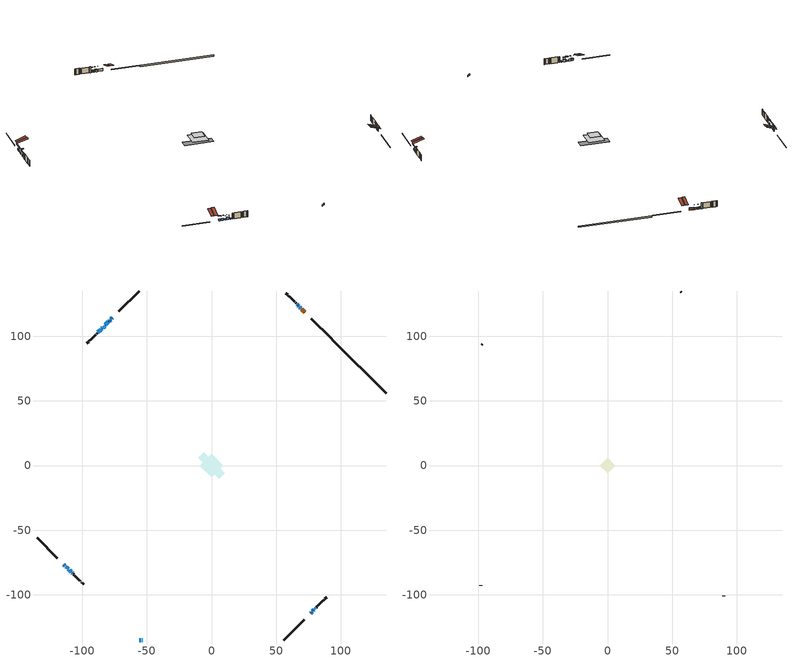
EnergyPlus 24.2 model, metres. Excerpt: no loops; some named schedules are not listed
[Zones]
conditioned space
 floor adiabatic (AdiabaticFloorConstruction): -9.01,0 0,9.01 9.01,0 0,-9.01 z2.75
 floor foundation (Slab1 construction): -10.35,6.12 -6.12,10.35 10.35,-6.12 6.12,-10.35 z-0.76
 wall outside (RimJoist1 construction): 55.88,-134.9 71.53,-119.25 / -134.9,-55.88 -119.25,-71.53 / -55.88,134.9 -71.53,119.25 / 92.87,97.92 77.21,113.57 z0.31:0.61
 wall outside (AdiabaticWallConstruction 1): 72.18,118.61 69.81,120.98 z0.31:2.34
 wall outside (AdiabaticWallConstruction): -55.88,-134.9 -54.39,-134.9 / -114.21,-76.57 -113.35,-77.43 / -53.47,-134.9 -53.04,-134.9 / 69.15,121.63 68.29,122.5 z0.31:1.53; -76.57,114.21 -77,113.78 / -85.7,105.08 -87.75,103.03 z0.31:1.58; -77.66,113.13 -78.09,112.69 z0.31:2.09; -78.74,112.04 -79.18,111.6 / 77.66,-113.13 78.09,-112.69 / 67.63,123.15 67.2,123.58 / 66.54,124.24 66.11,124.67 z0.31:1.94; 76.57,-114.21 77,-113.78 / -84.61,106.17 -85.04,105.74 z0.31:1.84; 78.74,-112.04 79.18,-111.6 z0.31:1.13; -112.69,-78.09 -111.62,-79.17 z0.31:1.89; -110.96,-79.82 -110.42,-80.36 z0.31:1.33; -109.76,-81.02 -108.47,-82.31 z0.31:2.19; -79.83,110.95 -82.13,108.65 / -107.81,-82.97 -107.38,-83.4 z0.31:0.92
 wall outside (Wall1 construction): 81.11,-109.67 81.6,-109.18 / -106.73,-84.06 -106.24,-84.54 / -88.4,102.38 -88.89,101.89 / 65.45,125.33 64.97,125.81 z0.31:5.19
 wall outside (Wall2 construction): 82.25,-108.53 86.12,-104.66 / -105.58,-85.2 -101.72,-89.06 / -89.55,101.24 -93.41,97.37 / 64.31,126.47 60.45,130.33 z0.31:5.19
 wall outside (Wall3 construction): 86.78,-104.01 87.07,-103.71 / -101.06,-89.72 -100.77,-90.02 / -94.07,96.72 -94.36,96.42 / 59.79,130.99 59.5,131.29 z0.31:5.19
 wall outside (Wall4 construction): 87.73,-103.05 89.05,-101.74 / -100.11,-90.67 -98.79,-91.99 / -95.02,95.76 -96.34,94.44 / 58.84,131.94 57.52,133.26 z0.31:5.19
 wall foundation (FoundationWall1 construction): 134.9,55.88 93.52,97.26 z-0.76:0.31
 window (WindowConstruction 17): -55.88,-134.9 -54.39,-134.9 z0.31:1.53
 window (WindowConstruction 5): -76.57,114.21 -77,113.78 z0.31:1.58
 window (WindowConstruction 6): -77.66,113.12 -78.09,112.69 z0.31:2.09
 window (WindowConstruction 7): -78.75,112.04 -79.18,111.61 z0.31:1.93
 window (WindowConstruction 8): 76.57,-114.21 77,-113.78 z0.31:1.83
 window (WindowConstruction 9): 77.66,-113.12 78.09,-112.69 z0.31:1.93
 window (WindowConstruction 10): 78.75,-112.04 79.18,-111.61 z0.31:1.12
 window (WindowConstruction 11): -114.21,-76.57 -113.35,-77.43 z0.31:1.53
 window (WindowConstruction 12): -112.69,-78.09 -111.62,-79.17 z0.31:1.89
 window (WindowConstruction 13): -110.96,-79.82 -110.42,-80.36 z0.31:1.32
 window (WindowConstruction 14): -109.76,-81.02 -108.47,-82.31 z0.31:2.19
 window (WindowConstruction 15): -79.83,110.95 -82.13,108.65 z0.31:0.92
 window (WindowConstruction 16): -107.81,-82.97 -107.38,-83.4 z0.31:0.92
 window (WindowConstruction 18): -53.46,-134.9 -53.05,-134.9 z0.31:1.53
 window (WindowConstruction): 69.15,121.63 68.29,122.5 z0.31:1.53
 window (WindowConstruction 1): 67.63,123.15 67.2,123.58 z0.31:1.93
 window (WindowConstruction 2): 66.54,124.24 66.11,124.67 z0.31:1.93
 window (WindowConstruction 3): -84.61,106.17 -85.04,105.74 z0.31:1.83
 window (WindowConstruction 4): -85.7,105.08 -87.75,103.03 z0.31:1.58
 door (Door): 72.18,118.61 69.81,120.98 z0.31:2.34
 ceiling adiabatic (AdiabaticFloorConstruction): 0,-9.01 9.01,0 0,9.01 -9.01,0 z2.75
 roof outside (Roof2 construction): 75.91,-114.87,5.19 69.93,-108.88,8.01 68.35,-110.46,8.01 74.34,-116.45,5.19; -114.87,-75.91,5.19 -108.88,-69.93,8.01 -110.46,-68.35,8.01 -116.45,-74.34,5.19; -75.91,114.87,5.19 -69.93,108.88,8.01 -68.35,110.46,8.01 -74.34,116.45,5.19; 72.83,117.95,5.19 66.85,111.96,8.01 68.42,110.39,8.01 74.41,116.37,5.19
 roof outside (AdiabaticRoofConstruction): -83.95,106.83,5.19 -82.85,105.72,5.71 -81.68,106.89,5.71 -82.79,108,5.19; 80.46,-110.33,5.19 79.87,-109.73,5.47 79.24,-110.36,5.47 79.83,-110.95,5.19
 skylight (SkylightConstruction): -83.95,106.83,5.19 -82.85,105.72,5.71 -81.68,106.89,5.71 -82.79,107.99,5.19
 skylight (SkylightConstruction 1): 80.46,-110.33,5.19 79.87,-109.74,5.47 79.24,-110.36,5.47 79.83,-110.95,5.19
attic - vented
 floor to conditioned space (Floor1 construction Reversed): -5.81,0 0,5.81 5.81,0 0,-5.81 z5.19
 wall outside (Wall5 construction): 89.7,-101.08 90.03,-100.75 / -98.14,-92.65 -97.81,-92.98 / -96.99,93.79 -97.32,93.46 / 56.86,133.92 56.54,134.25 z0.31:5.19
 roof outside (Roof1 construction): 73.68,-117.1,5.19 68.02,-111.45,7.85 66.53,-112.94,7.85 72.19,-118.59,5.19; -117.1,-73.68,5.19 -111.45,-68.02,7.85 -112.94,-66.53,7.85 -118.59,-72.19,5.19; -73.68,117.1,5.19 -68.02,111.45,7.85 -66.53,112.94,7.85 -72.19,118.59,5.19; 75.07,115.72,5.19 69.41,110.06,7.85 70.9,108.57,7.85 76.56,114.23,5.19
shading: -78.87,111.92 -74.7,116.08 -74.99,116.37 -79.16,112.21 z4.22; -79.96,110.83 -75.79,114.99 -76.08,115.28 -80.25,111.12 z4.73; -81.04,109.74 -76.88,113.9 -77.17,114.19 -81.33,110.03 z4.57; 78.87,-111.92 74.7,-116.08 74.99,-116.37 79.16,-112.21 z4.47; 79.96,-110.83 75.79,-114.99 76.08,-115.28 80.25,-111.12 z4.57; 79.32,-111.46 78.6,-112.18 78.89,-112.47 79.61,-111.75 z1.32; -113.14,-77.64 -114.42,-76.36 -115.07,-77 -113.78,-78.29 z1.83; -109.75,-81.03 -114.56,-76.22 -114.85,-76.51 -110.04,-81.32 z4.53; -108.55,-82.23 -112.83,-77.96 -113.12,-78.25 -108.84,-82.52 z3.96; -108.33,-82.45 -109.91,-80.88 -110.2,-81.17 -108.62,-82.75 z2.39; -82.27,108.51 -79.69,111.09 -79.98,111.38 -82.56,108.8 z1.12; -107.24,-83.54 -107.96,-82.83 -108.25,-83.12 -107.53,-83.83 z1.12; 68.08,122.71 69.36,121.42 70.22,122.28 68.94,123.57 z1.83; 65.33,125.45 69.5,121.29 69.79,121.58 65.62,125.74 z4.57; 65.97,124.81 66.68,124.1 66.98,124.39 66.26,125.1 z2.14; -86.91,103.87 -82.74,108.04 -83.03,108.33 -87.2,104.17 z4.47; -89.61,101.17 -83.83,106.95 -84.12,107.24 -89.91,101.46 z4.22
[Building]
Building 1: Terrain=Suburbs
[Site:Location]
Edmonton Intl AP_AB: Latitude {deg}=53.31; Longitude {deg}=-113.58; Time Zone {hr}=-7; Elevation {m}=723; Keep Site Location Information=Yes
[Site:GroundTemperature:Shallow]
-1.56185, -3.61833, -3.78302, -2.80711, 1.11059, 5.01004, 8.39065, 10.5322, 10.7141, 8.97234, 5.67794, 1.89811
[Site:WaterMainsTemperature]
Calculation Method=Schedule; Temperature Schedule=mains temperature schedule
[Material] Roughness=Rough; Thermal Absorptance=0.9
Name | Thickness {m} | Conductivity {W/m-K} | Density {kg/m3} | Specific Heat {J/kg-K} | Solar Absorptance | Visible Absorptance
asphalt or fiberglass shingles | 0.00635 | 0.162714 | 1121.4 | 1465.45 | 0.4 | 0.4
asphalt or fiberglass shingles 1 | 0.00635 | 0.162714 | 1121.4 | 1465.45 | 0.7 | 0.7
ceiling loosefill ins | 0.169333 | 0.0480833 | 16.02 | 1046.75 | 0.7 | 0.7
ceiling stud and cavity | 0.1397 | 0.0924676 | 65.682 | 1177.47 | 0.7 | 0.7
concrete 4.0 in. | 0.1016 | 1.803125 | 2242.8 | 837.4 | 0.7 | 0.7
concrete 8.0 in. | 0.2032 | 1.803125 | 2242.8 | 837.4 | 0.7 | 0.7
door material | 0.04445 | 0.053851 | 512.64 | 1214.23 | 0.7 | 0.7
exterior vertical ins | 0.040433 | 0.029427 | 32.04 | 1214.23 | 0.7 | 0.7
floor covering | 0.0127 | 0.0433444 | 54.468 | 1339.84 | 0.6 | 0.6
floor rigid ins; roof rigid ins 1; wall rigid ins 1 | 0.512978 | 0.029427 | 32.04 | 1214.23 | 0.7 | 0.7
floor stud and cavity | 0.1397 | 1.75129 | 37.0049 | 1207.88 | 0.7 | 0.7
furniture material conditioned space 1 | 0.1524 | 0.115458 | 640.8 | 1214.23 | 0.6 | 0.6
gypsum board | 0.0127 | 0.160291 | 801 | 837.4 | 0.6 | 0.6
gypsum board 1 | 0.0127 | 0.160291 | 801 | 837.4 | 0.7 | 0.7
osb sheathing 0.5 in. | 0.0127 | 0.115458 | 512.64 | 1214.23 | 0.7 | 0.7
osb sheathing 0.75 in. | 0.01905 | 0.115458 | 512.64 | 1214.23 | 0.7 | 0.7
osb sheathing 2.0 in. | 0.0508 | 0.115458 | 512.64 | 1214.23 | 0.7 | 0.7
rim joist rigid ins; roof rigid ins; wall rigid ins | 0.051816 | 0.029427 | 32.04 | 1214.23 | 0.7 | 0.7
rim joist stud and cavity | 0.0508 | 0.0391144 | 125.044 | 1163.47 | 0.6 | 0.6
roof stud and cavity | 0.2032 | 0.16976 | 78.34581 | 1123.46 | 0.7 | 0.7
roof stud and cavity 1 | 0.18415 | 1.78685 | 37.0049 | 1207.88 | 0.6 | 0.6
wall stud and cavity | 0.1397 | 0.241155 | 139.0536 | 1170.24 | 0.7 | 0.7
wall stud and cavity 1 | 0.1397 | 0.192572 | 139.0536 | 1170.24 | 0.7 | 0.7
wall stud and cavity 2 | 0.1397 | 0.0737344 | 139.0536 | 1170.24 | 0.7 | 0.7
wall stud and cavity 3 | 0.1397 | 0.214432 | 139.0536 | 1170.24 | 0.7 | 0.7
wall stud and cavity 4 | 0.0889 | 6.1454 | 50.32683 | 1063.81 | 0.6 | 0.6
wall stud and cavity 5 | 0.0889 | 0.380278 | 52.3479 | 1209.89 | 0.7 | 0.7
wall stud and cavity 6 | 0.0889 | 0.391764 | 83.0341 | 1211.67 | 0.7 | 0.7
wood siding | 0.0254 | 0.102417 | 544.68 | 1172.36 | 0.4 | 0.4
wood siding 1 | 0.00254 | 0.102417 | 544.68 | 1172.36 | 0.4 | 0.4
wood siding 2; wood siding 3; wood siding 4 | 0.0254 | 0.102417 | 544.68 | 1172.36 | 0.7 | 0.7
[WindowMaterial:SimpleGlazingSystem]
Name | U-Factor {W/m2-K} | Solar Heat Gain Coefficient
SkylightMaterial | 2.76012 | 0.6155
SkylightMaterial 1 | 2.75931 | 0.6108
WindowMaterial | 2.02761 | 0.44
WindowMaterial 1 | 3.308 | 0.63
WindowMaterial 10 | 3.273367 | 0.54
WindowMaterial 11 | 3.304596 | 0.58
WindowMaterial 12 | 3.310274 | 0.62
WindowMaterial 13 | 3.30687 | 0.6
WindowMaterial 2 | 3.27223 | 0.54
WindowMaterial 3 | 1.86693 | 0.49
WindowMaterial 4 | 3.26882 | 0.53
WindowMaterial 5 | 3.30914 | 0.63
WindowMaterial 6 | 3.259172 | 0.5
WindowMaterial 7 | 2.08439 | 0.43
WindowMaterial 8 | 3.26882 | 0.54
WindowMaterial 9 | 1.71021 | 0.56
[Construction]
AdiabaticFloorConstruction: floor stud and cavity, floor rigid ins, osb sheathing 0.75 in., floor covering
AdiabaticRoofConstruction: asphalt or fiberglass shingles 1, roof rigid ins 1, osb sheathing 0.75 in., roof stud and cavity 1
AdiabaticWallConstruction: wood siding 3, wall rigid ins 1, wall stud and cavity 5, gypsum board
AdiabaticWallConstruction 1: wood siding 4, wall rigid ins 1, wall stud and cavity 5, gypsum board
Door: door material
Floor1 construction Reversed: gypsum board, ceiling stud and cavity, ceiling loosefill ins
FoundationWall1 construction: concrete 8.0 in., gypsum board 1
furniture construction conditioned space 1: furniture material conditioned space 1
PartitionWallConstruction: gypsum board, wall stud and cavity 6, gypsum board
RimJoist1 construction: wood siding 2, rim joist rigid ins, osb sheathing 2.0 in., rim joist stud and cavity
Roof1 construction: asphalt or fiberglass shingles
Roof2 construction: asphalt or fiberglass shingles, roof rigid ins, osb sheathing 0.75 in., roof stud and cavity, gypsum board
SkylightConstruction: SkylightMaterial
SkylightConstruction 1: SkylightMaterial 1
Slab1 construction: concrete 4.0 in.
Wall1 construction: wood siding, wall rigid ins, osb sheathing 0.5 in., wall stud and cavity, gypsum board
Wall2 construction: wood siding, wall rigid ins, osb sheathing 0.5 in., wall stud and cavity 1, gypsum board
Wall3 construction: wood siding, osb sheathing 0.5 in., wall stud and cavity 2, gypsum board
Wall4 construction: wood siding, wall rigid ins, osb sheathing 0.5 in., wall stud and cavity 3, gypsum board
Wall5 construction: wood siding 1, wall stud and cavity 4
WindowConstruction; WindowConstruction 11: WindowMaterial
WindowConstruction 1; WindowConstruction 2; WindowConstruction 7; WindowConstruction 9: WindowMaterial 1
WindowConstruction 10: WindowMaterial 6
WindowConstruction 12: WindowMaterial 7
WindowConstruction 13: WindowMaterial 8
WindowConstruction 14: WindowMaterial 9
WindowConstruction 15: WindowMaterial 10
WindowConstruction 16: WindowMaterial 11
WindowConstruction 17: WindowMaterial 12
WindowConstruction 18: WindowMaterial 13
WindowConstruction 3; WindowConstruction 8: WindowMaterial 2
WindowConstruction 4: WindowMaterial 3
WindowConstruction 5: WindowMaterial 4
WindowConstruction 6: WindowMaterial 5
[Zone] Multiplier=1; Part of Total Floor Area=Yes
Name | Volume {m3}
attic - vented | 29.1894
conditioned space | 639.7
[Space]
Name | Zone | Volume {m3}
attic - vented 1 | attic - vented | 29.1894
conditioned space 1 | conditioned space | 639.7
[ZoneInfiltration:EffectiveLeakageArea]
infil attic - vented 1: Zone or Space=attic - vented 1; Schedule=Always On Discrete; Effective Air Leakage Area {cm2}=2345.74; Stack Coefficient=0.000524529; Wind Coefficient=1.54741e-05
[ZoneMixing]
whole house fan mix: Zone or Space=attic - vented; Schedule=Always On Continuous; Design Flow Rate Calculation Method=Flow/Zone; Design Flow Rate {m3/s}=0; Source Zone or Space=conditioned space
[SurfaceProperty:ExposedFoundationPerimeter]
Slab1: Exposed Perimeter Calculation Method=TotalExposedPerimeter; Total Exposed Perimeter {m}=58.521
[InternalMass] Zone or ZoneList=conditioned space; Space or SpaceList=conditioned space 1
Name | Construction | Surface Area {m2}
furniture mass conditioned space 1 | furniture construction conditioned space 1 | 120.52
partition wall mass | PartitionWallConstruction | 301.3
[Lights]
interior lighting: Zone or ZoneList or Space or SpaceList=conditioned space 1; Schedule=interior lighting schedule; Design Level Calculation Method=LightingLevel; Lighting Level {W}=343.2; Return Air Fraction=0; Fraction Radiant=0.6; Fraction Visible=0.2; Fraction Replaceable=1
[People]
occupants: Zone or ZoneList or Space or SpaceList=conditioned space 1; Number of People Schedule=occupants schedule; Number of People Calculation Method=People; Number of People=3; Fraction Radiant=0.314171; Sensible Heat Fraction=0.56303; Activity Level Schedule=occupants activity schedule; Carbon Dioxide Generation Rate {m3/s-W}=0; Enable ASHRAE 55 Comfort Warnings=No; Mean Radiant Temperature Calculation Type=EnclosureAveraged
[ElectricEquipment] Zone or ZoneList or Space or SpaceList=conditioned space 1; Design Level Calculation Method=EquipmentLevel
Name | Schedule | Design Level {W} | Fraction Latent | Fraction Radiant | Fraction Lost
clothes dryer | clothes dryer schedule | 140.772 | 0.015 | 0.081 | 0.85
clothes washer | clothes washer schedule | 32.1985 | 0.03 | 0.162 | 0.7
cooking range | cooking range schedule | 215.147 | 0.08 | 0.432 | 0.2
dishwasher | dishwasher schedule | 66.8632 | 0.3 | 0.18 | 0.4
fridge | fridge schedule | 72.9452 | 0 | 0.6 | 0
mech vent bath fan 0 | mech vent bath fan 0 schedule | 50.2 | 0 | 0 | 1
mech vent bath fan 1 | mech vent bath fan 1 schedule | 50.2 | 0 | 0 | 1
mech vent house fan | mech vent house fan schedule | 0 | 0 | 0 | 1
mech vent house fan cfis | mech vent house fan cfis schedule | 0 | 0 | 0 | 0
mech vent range fan 0 | mech vent range fan 0 schedule | 57 | 0 | 0 | 1
misc plug loads | misc plug loads schedule | 494.7 | 0.045 | 0.513 | 0.1
whole house fan | Always On Discrete | 0 | 0 | 0 | 1
[OtherEquipment] Zone or ZoneList or Space or SpaceList=conditioned space 1; Design Level Calculation Method=EquipmentLevel
Name | Fuel Type | Schedule | Design Level {W} | Fraction Latent | Fraction Radiant | Fraction Lost
clothes dryer 1 | Electricity | clothes dryer schedule | 0 | 0.015 | 0.081 | 0.85
cooking range 1 | Electricity | cooking range schedule | 0 | 0.08 | 0.432 | 0.2
general water use latent | None | general water use schedule | 62.594 | 1 | 0 | 0
general water use sensible | None | general water use schedule | -61.6891 | 0 | 0.6 | 0
mech vent house fan latent load | None | Always On Discrete | 0 | 1 | 0 | 0
mech vent house fan sensible load | None | Always On Discrete | 0 | 0 | 0 | 0
water heater energy adjustment1 | NaturalGas | Always On Discrete | 0.01 | 0 | 0 | 1
[ZoneInfiltration:DesignFlowRate] Zone or ZoneList or Space or SpaceList=conditioned space 1; Schedule=Always On Discrete; Design Flow Rate Calculation Method=Flow/Zone; Design Flow Rate {m3/s}=0
infil flow; natural vent flow; whole house fan flow
[Foundation:Kiva]
Foundation Kiva 1: Initial Indoor Air Temperature {C}=18; Wall Height Above Grade {m}=0.310012; Wall Depth Below Slab {m}=0.2032; Custom Block Material Name 1=exterior vertical ins; Custom Block Depth 1 {m}=1.07; Custom Block X Position 1 {m}=0.2159; Custom Block Z Position 1 {m}=0
[Foundation:Kiva:Settings]
Soil Conductivity {W/m-K}=0.849921; Soil Density {kg/m3}=1842.3; Soil Specific Heat {J/kg-K}=418.7; Ground Solar Absorptivity=0.9; Ground Thermal Absorptivity=0.9; Ground Surface Roughness {m}=0.03; Far-Field Width {m}=40; Deep-Ground Boundary Condition=ZeroFlux; Deep-Ground Depth {m}=40; Minimum Cell Dimension {m}=0.2; Maximum Cell Growth Coefficient=3; Simulation Timestep=Timestep
[Exterior:Lights]
exterior lighting: Schedule=exterior lighting schedule; Design Level {W}=75.6
[Schedule:Constant]
Name | Hourly Value
Always On Continuous; mech vent house fan schedule; mech vent house fan cfis schedule; Always On Discrete | 1
occupants activity schedule | 117.228
fridge schedule | 0
[Schedule:Week:Daily]
interior lighting schedule Week Rule - Jan1-Jan27: interior lighting schedule day, interior lighting schedule day, interior lighting schedule day, interior lighting schedule day, interior lighting schedule day, interior lighting schedule day, interior lighting schedule day, interior lighting schedule default day, interior lighting schedule default day, interior lighting schedule default day, interior lighting schedule default day, interior lighting schedule default day
interior lighting schedule Week Rule - Jan28-Feb3: interior lighting schedule day, interior lighting schedule day, interior lighting schedule day, interior lighting schedule day, interior lighting schedule day 1, interior lighting schedule day 1, interior lighting schedule day 1, interior lighting schedule default day, interior lighting schedule default day, interior lighting schedule default day, interior lighting schedule default day, interior lighting schedule default day
interior lighting schedule Week Rule - Feb4-Feb24: interior lighting schedule day 1, interior lighting schedule day 1, interior lighting schedule day 1, interior lighting schedule day 1, interior lighting schedule day 1, interior lighting schedule day 1, interior lighting schedule day 1, interior lighting schedule default day, interior lighting schedule default day, interior lighting schedule default day, interior lighting schedule default day, interior lighting schedule default day
interior lighting schedule Week Rule - Feb25-Mar3: interior lighting schedule day 1, interior lighting schedule day 1, interior lighting schedule day 1, interior lighting schedule day 1, interior lighting schedule day 2, interior lighting schedule day 2, interior lighting schedule day 2, interior lighting schedule default day, interior lighting schedule default day, interior lighting schedule default day, interior lighting schedule default day, interior lighting schedule default day
interior lighting schedule Week Rule - Mar4-Mar31: interior lighting schedule day 2, interior lighting schedule day 2, interior lighting schedule day 2, interior lighting schedule day 2, interior lighting schedule day 2, interior lighting schedule day 2, interior lighting schedule day 2, interior lighting schedule default day, interior lighting schedule default day, interior lighting schedule default day, interior lighting schedule default day, interior lighting schedule default day
interior lighting schedule Week Rule - Apr1-Apr28: interior lighting schedule day 3, interior lighting schedule day 3, interior lighting schedule day 3, interior lighting schedule day 3, interior lighting schedule day 3, interior lighting schedule day 3, interior lighting schedule day 3, interior lighting schedule default day, interior lighting schedule default day, interior lighting schedule default day, interior lighting schedule default day, interior lighting schedule default day
interior lighting schedule Week Rule - Apr29-May5: interior lighting schedule day 3, interior lighting schedule day 3, interior lighting schedule day 4, interior lighting schedule day 4, interior lighting schedule day 4, interior lighting schedule day 4, interior lighting schedule day 4, interior lighting schedule default day, interior lighting schedule default day, interior lighting schedule default day, interior lighting schedule default day, interior lighting schedule default day
interior lighting schedule Week Rule - May6-May26: interior lighting schedule day 4, interior lighting schedule day 4, interior lighting schedule day 4, interior lighting schedule day 4, interior lighting schedule day 4, interior lighting schedule day 4, interior lighting schedule day 4, interior lighting schedule default day, interior lighting schedule default day, interior lighting schedule default day, interior lighting schedule default day, interior lighting schedule default day
interior lighting schedule Week Rule - May27-Jun2: interior lighting schedule day 4, interior lighting schedule day 4, interior lighting schedule day 4, interior lighting schedule day 4, interior lighting schedule day 4, interior lighting schedule day 5, interior lighting schedule day 5, interior lighting schedule default day, interior lighting schedule default day, interior lighting schedule default day, interior lighting schedule default day, interior lighting schedule default day
interior lighting schedule Week Rule - Jun3-Jun30: interior lighting schedule day 5, interior lighting schedule day 5, interior lighting schedule day 5, interior lighting schedule day 5, interior lighting schedule day 5, interior lighting schedule day 5, interior lighting schedule day 5, interior lighting schedule default day, interior lighting schedule default day, interior lighting schedule default day, interior lighting schedule default day, interior lighting schedule default day
interior lighting schedule Week Rule - Jul1-Jul28: interior lighting schedule day 6, interior lighting schedule day 6, interior lighting schedule day 6, interior lighting schedule day 6, interior lighting schedule day 6, interior lighting schedule day 6, interior lighting schedule day 6, interior lighting schedule default day, interior lighting schedule default day, interior lighting schedule default day, interior lighting schedule default day, interior lighting schedule default day
interior lighting schedule Week Rule - Jul29-Aug4: interior lighting schedule day 6, interior lighting schedule day 6, interior lighting schedule day 6, interior lighting schedule day 7, interior lighting schedule day 7, interior lighting schedule day 7, interior lighting schedule day 7, interior lighting schedule default day, interior lighting schedule default day, interior lighting schedule default day, interior lighting schedule default day, interior lighting schedule default day
interior lighting schedule Week Rule - Aug5-Aug25: interior lighting schedule day 7, interior lighting schedule day 7, interior lighting schedule day 7, interior lighting schedule day 7, interior lighting schedule day 7, interior lighting schedule day 7, interior lighting schedule day 7, interior lighting schedule default day, interior lighting schedule default day, interior lighting schedule default day, interior lighting schedule default day, interior lighting schedule default day
interior lighting schedule Week Rule - Aug26-Sep1: interior lighting schedule day 7, interior lighting schedule day 7, interior lighting schedule day 7, interior lighting schedule day 7, interior lighting schedule day 7, interior lighting schedule day 7, interior lighting schedule day 8, interior lighting schedule default day, interior lighting schedule default day, interior lighting schedule default day, interior lighting schedule default day, interior lighting schedule default day
interior lighting schedule Week Rule - Sep2-Sep29: interior lighting schedule day 8, interior lighting schedule day 8, interior lighting schedule day 8, interior lighting schedule day 8, interior lighting schedule day 8, interior lighting schedule day 8, interior lighting schedule day 8, interior lighting schedule default day, interior lighting schedule default day, interior lighting schedule default day, interior lighting schedule default day, interior lighting schedule default day
interior lighting schedule Week Rule - Sep30-Oct6: interior lighting schedule day 8, interior lighting schedule day 9, interior lighting schedule day 9, interior lighting schedule day 9, interior lighting schedule day 9, interior lighting schedule day 9, interior lighting schedule day 9, interior lighting schedule default day, interior lighting schedule default day, interior lighting schedule default day, interior lighting schedule default day, interior lighting schedule default day
interior lighting schedule Week Rule - Oct7-Oct27: interior lighting schedule day 9, interior lighting schedule day 9, interior lighting schedule day 9, interior lighting schedule day 9, interior lighting schedule day 9, interior lighting schedule day 9, interior lighting schedule day 9, interior lighting schedule default day, interior lighting schedule default day, interior lighting schedule default day, interior lighting schedule default day, interior lighting schedule default day
interior lighting schedule Week Rule - Oct28-Nov3: interior lighting schedule day 9, interior lighting schedule day 9, interior lighting schedule day 9, interior lighting schedule day 9, interior lighting schedule day 10, interior lighting schedule day 10, interior lighting schedule day 10, interior lighting schedule default day, interior lighting schedule default day, interior lighting schedule default day, interior lighting schedule default day, interior lighting schedule default day
interior lighting schedule Week Rule - Nov4-Nov24: interior lighting schedule day 10, interior lighting schedule day 10, interior lighting schedule day 10, interior lighting schedule day 10, interior lighting schedule day 10, interior lighting schedule day 10, interior lighting schedule day 10, interior lighting schedule default day, interior lighting schedule default day, interior lighting schedule default day, interior lighting schedule default day, interior lighting schedule default day
interior lighting schedule Week Rule - Nov25-Dec1: interior lighting schedule day 10, interior lighting schedule day 10, interior lighting schedule day 10, interior lighting schedule day 10, interior lighting schedule day 10, interior lighting schedule day 10, interior lighting schedule day 11, interior lighting schedule default day, interior lighting schedule default day, interior lighting schedule default day, interior lighting schedule default day, interior lighting schedule default day
interior lighting schedule Week Rule - Dec2-Dec31: interior lighting schedule day 11, interior lighting schedule day 11, interior lighting schedule day 11, interior lighting schedule day 11, interior lighting schedule day 11, interior lighting schedule day 11, interior lighting schedule day 11, interior lighting schedule default day, interior lighting schedule default day, interior lighting schedule default day, interior lighting schedule default day, interior lighting schedule default day
occupants schedule Week Rule - Jan1-Dec31: occupants schedule day, occupants schedule day, occupants schedule day, occupants schedule day, occupants schedule day, occupants schedule day, occupants schedule day, occupants schedule default day, occupants schedule default day, occupants schedule default day, occupants schedule default day, occupants schedule default day
clothes dryer schedule Week Rule - Jan1-Dec31: clothes dryer schedule day, clothes dryer schedule day, clothes dryer schedule day, clothes dryer schedule day, clothes dryer schedule day, clothes dryer schedule day, clothes dryer schedule day, clothes dryer schedule default day, clothes dryer schedule default day, clothes dryer schedule default day, clothes dryer schedule default day, clothes dryer schedule default day
clothes washer schedule Week Rule - Jan1-Dec31: clothes washer schedule day, clothes washer schedule day, clothes washer schedule day, clothes washer schedule day, clothes washer schedule day, clothes washer schedule day, clothes washer schedule day, clothes washer schedule default day, clothes washer schedule default day, clothes washer schedule default day, clothes washer schedule default day, clothes washer schedule default day
cooking range schedule Week Rule - Jan1-Dec31: cooking range schedule day, cooking range schedule day, cooking range schedule day, cooking range schedule day, cooking range schedule day, cooking range schedule day, cooking range schedule day, cooking range schedule default day, cooking range schedule default day, cooking range schedule default day, cooking range schedule default day, cooking range schedule default day
dishwasher schedule Week Rule - Jan1-Dec31: dishwasher schedule day, dishwasher schedule day, dishwasher schedule day, dishwasher schedule day, dishwasher schedule day, dishwasher schedule day, dishwasher schedule day, dishwasher schedule default day, dishwasher schedule default day, dishwasher schedule default day, dishwasher schedule default day, dishwasher schedule default day
mech vent bath fan 0 schedule Week Rule - Jan1-Dec31: mech vent bath fan 0 schedule day, mech vent bath fan 0 schedule day, mech vent bath fan 0 schedule day, mech vent bath fan 0 schedule day, mech vent bath fan 0 schedule day, mech vent bath fan 0 schedule day, mech vent bath fan 0 schedule day, mech vent bath fan 0 schedule default day, mech vent bath fan 0 schedule default day, mech vent bath fan 0 schedule default day, mech vent bath fan 0 schedule default day, mech vent bath fan 0 schedule default day
mech vent bath fan 1 schedule Week Rule - Jan1-Dec31: mech vent bath fan 1 schedule day, mech vent bath fan 1 schedule day, mech vent bath fan 1 schedule day, mech vent bath fan 1 schedule day, mech vent bath fan 1 schedule day, mech vent bath fan 1 schedule day, mech vent bath fan 1 schedule day, mech vent bath fan 1 schedule default day, mech vent bath fan 1 schedule default day, mech vent bath fan 1 schedule default day, mech vent bath fan 1 schedule default day, mech vent bath fan 1 schedule default day
mech vent range fan 0 schedule Week Rule - Jan1-Dec31: mech vent range fan 0 schedule day, mech vent range fan 0 schedule day, mech vent range fan 0 schedule day, mech vent range fan 0 schedule day, mech vent range fan 0 schedule day, mech vent range fan 0 schedule day, mech vent range fan 0 schedule day, mech vent range fan 0 schedule default day, mech vent range fan 0 schedule default day, mech vent range fan 0 schedule default day, mech vent range fan 0 schedule default day, mech vent range fan 0 schedule default day
misc plug loads schedule Week Rule - Jan1-Dec31: misc plug loads schedule day, misc plug loads schedule day, misc plug loads schedule day, misc plug loads schedule day, misc plug loads schedule day, misc plug loads schedule day, misc plug loads schedule day, misc plug loads schedule default day, misc plug loads schedule default day, misc plug loads schedule default day, misc plug loads schedule default day, misc plug loads schedule default day
general water use schedule Week Rule - Jan1-Dec31: general water use schedule day, general water use schedule day, general water use schedule day, general water use schedule day, general water use schedule day, general water use schedule day, general water use schedule day, general water use schedule default day, general water use schedule default day, general water use schedule default day, general water use schedule default day, general water use schedule default day
exterior lighting schedule Week Rule - Jan1-Jan27: exterior lighting schedule day, exterior lighting schedule day, exterior lighting schedule day, exterior lighting schedule day, exterior lighting schedule day, exterior lighting schedule day, exterior lighting schedule day, exterior lighting schedule default day, exterior lighting schedule default day, exterior lighting schedule default day, exterior lighting schedule default day, exterior lighting schedule default day
exterior lighting schedule Week Rule - Jan28-Feb3: exterior lighting schedule day, exterior lighting schedule day, exterior lighting schedule day, exterior lighting schedule day, exterior lighting schedule day 1, exterior lighting schedule day 1, exterior lighting schedule day 1, exterior lighting schedule default day, exterior lighting schedule default day, exterior lighting schedule default day, exterior lighting schedule default day, exterior lighting schedule default day
exterior lighting schedule Week Rule - Feb4-Feb24: exterior lighting schedule day 1, exterior lighting schedule day 1, exterior lighting schedule day 1, exterior lighting schedule day 1, exterior lighting schedule day 1, exterior lighting schedule day 1, exterior lighting schedule day 1, exterior lighting schedule default day, exterior lighting schedule default day, exterior lighting schedule default day, exterior lighting schedule default day, exterior lighting schedule default day
exterior lighting schedule Week Rule - Feb25-Mar3: exterior lighting schedule day 1, exterior lighting schedule day 1, exterior lighting schedule day 1, exterior lighting schedule day 1, exterior lighting schedule day 2, exterior lighting schedule day 2, exterior lighting schedule day 2, exterior lighting schedule default day, exterior lighting schedule default day, exterior lighting schedule default day, exterior lighting schedule default day, exterior lighting schedule default day
[Schedule:Year]
interior lighting schedule: interior lighting schedule Week Rule - Jan1-Jan27, 1, 1, 1, 27, interior lighting schedule Week Rule - Jan28-Feb3, 1, 28, 2, 3, interior lighting schedule Week Rule - Feb4-Feb24, 2, 4, 2, 24, interior lighting schedule Week Rule - Feb25-Mar3, 2, 25, 3, 3, interior lighting schedule Week Rule - Mar4-Mar31, 3, 4, 3, 31, interior lighting schedule Week Rule - Apr1-Apr28, 4, 1, 4, 28, interior lighting schedule Week Rule - Apr29-May5, 4, 29, 5, 5, interior lighting schedule Week Rule - May6-May26, 5, 6, 5, 26, interior lighting schedule Week Rule - May27-Jun2, 5, 27, 6, 2, interior lighting schedule Week Rule - Jun3-Jun30, 6, 3, 6, 30, interior lighting schedule Week Rule - Jul1-Jul28, 7, 1, 7, 28, interior lighting schedule Week Rule - Jul29-Aug4, 7, 29, 8, 4, interior lighting schedule Week Rule - Aug5-Aug25, 8, 5, 8, 25, interior lighting schedule Week Rule - Aug26-Sep1, 8, 26, 9, 1, interior lighting schedule Week Rule - Sep2-Sep29, 9, 2, 9, 29, interior lighting schedule Week Rule - Sep30-Oct6, 9, 30, 10, 6, interior lighting schedule Week Rule - Oct7-Oct27, 10, 7, 10, 27, interior lighting schedule Week Rule - Oct28-Nov3, 10, 28, 11, 3, interior lighting schedule Week Rule - Nov4-Nov24, 11, 4, 11, 24, interior lighting schedule Week Rule - Nov25-Dec1, 11, 25, 12, 1, interior lighting schedule Week Rule - Dec2-Dec31, 12, 2, 12, 31
occupants schedule: occupants schedule Week Rule - Jan1-Dec31, 1, 1, 12, 31
clothes dryer schedule: clothes dryer schedule Week Rule - Jan1-Dec31, 1, 1, 12, 31
clothes washer schedule: clothes washer schedule Week Rule - Jan1-Dec31, 1, 1, 12, 31
cooking range schedule: cooking range schedule Week Rule - Jan1-Dec31, 1, 1, 12, 31
dishwasher schedule: dishwasher schedule Week Rule - Jan1-Dec31, 1, 1, 12, 31
mech vent bath fan 0 schedule: mech vent bath fan 0 schedule Week Rule - Jan1-Dec31, 1, 1, 12, 31
mech vent bath fan 1 schedule: mech vent bath fan 1 schedule Week Rule - Jan1-Dec31, 1, 1, 12, 31
mech vent range fan 0 schedule: mech vent range fan 0 schedule Week Rule - Jan1-Dec31, 1, 1, 12, 31
misc plug loads schedule: misc plug loads schedule Week Rule - Jan1-Dec31, 1, 1, 12, 31
general water use schedule: general water use schedule Week Rule - Jan1-Dec31, 1, 1, 12, 31
exterior lighting schedule: exterior lighting schedule Week Rule - Jan1-Jan27, 1, 1, 1, 27, exterior lighting schedule Week Rule - Jan28-Feb3, 1, 28, 2, 3, exterior lighting schedule Week Rule - Feb4-Feb24, 2, 4, 2, 24, exterior lighting schedule Week Rule - Feb25-Mar3, 2, 25, 3, 3, exterior lighting schedule Week Rule - Mar4-Mar31, 3, 4, 3, 31, exterior lighting schedule Week Rule - Apr1-Apr28, 4, 1, 4, 28, exterior lighting schedule Week Rule - Apr29-May5, 4, 29, 5, 5, exterior lighting schedule Week Rule - May6-May26, 5, 6, 5, 26, exterior lighting schedule Week Rule - May27-Jun2, 5, 27, 6, 2, exterior lighting schedule Week Rule - Jun3-Jun30, 6, 3, 6, 30, exterior lighting schedule Week Rule - Jul1-Jul28, 7, 1, 7, 28, exterior lighting schedule Week Rule - Jul29-Aug4, 7, 29, 8, 4, exterior lighting schedule Week Rule - Aug5-Aug25, 8, 5, 8, 25, exterior lighting schedule Week Rule - Aug26-Sep1, 8, 26, 9, 1, exterior lighting schedule Week Rule - Sep2-Sep29, 9, 2, 9, 29, exterior lighting schedule Week Rule - Sep30-Oct6, 9, 30, 10, 6, exterior lighting schedule Week Rule - Oct7-Oct27, 10, 7, 10, 27, exterior lighting schedule Week Rule - Oct28-Nov3, 10, 28, 11, 3, exterior lighting schedule Week Rule - Nov4-Nov24, 11, 4, 11, 24, exterior lighting schedule Week Rule - Nov25-Dec1, 11, 25, 12, 1, exterior lighting schedule Week Rule - Dec2-Dec31, 12, 2, 12, 31
[Schedule:Compact]
mains temperature schedule: Through: 01/01, For: AllDays, Until: 24:00, 3.97167, Through: 01/02, For: AllDays, Until: 24:00, 3.90778, Through: 01/03, For: AllDays, Until: 24:00, 3.84556, Through: 01/04, For: AllDays, Until: 24:00, 3.78389, Through: 01/05, For: AllDays, Until: 24:00, 3.72278, Through: 01/06, For: AllDays, Until: 24:00, 3.66278, Through: 01/07, For: AllDays, Until: 24:00, 3.60389, Through: 01/08, For: AllDays, Until: 24:00, 3.54556, Through: 01/09, For: AllDays, Until: 24:00, 3.48833, Through: 01/10, For: AllDays, Until: 24:00, 3.43167, Through: 01/11, For: AllDays, Until: 24:00, 3.37611, Through: 01/12, For: AllDays, Until: 24:00, 3.32167, Through: 01/13, For: AllDays, Until: 24:00, 3.26833, Through: 01/14, For: AllDays, Until: 24:00, 3.21556, Through: 01/15, For: AllDays, Until: 24:00, 3.16444, Through: 01/16, For: AllDays, Until: 24:00, 3.11389, Through: 01/17, For: AllDays, Until: 24:00, 3.06444, Through: 01/18, For: AllDays, Until: 24:00, 3.01611, Through: 01/19, For: AllDays, Until: 24:00, 2.96889, Through: 01/20, For: AllDays, Until: 24:00, 2.92278, Through: 01/21, For: AllDays, Until: 24:00, 2.87722, Through: 01/22, For: AllDays, Until: 24:00, 2.83333, Through: 01/23, For: AllDays, Until: 24:00, 2.79056, Through: 01/24, For: AllDays, Until: 24:00, 2.74889, Through: 01/25, For: AllDays, Until: 24:00, 2.70833, Through: 01/26, For: AllDays, Until: 24:00, 2.66889, Through: 01/27, For: AllDays, Until: 24:00, 2.63056, Through: 01/28, For: AllDays, Until: 24:00, 2.59333, Through: 01/29, For: AllDays, Until: 24:00, 2.55778, Through: 01/30, For: AllDays, Until: 24:00, 2.52278, Through: 01/31, For: AllDays, Until: 24:00, 2.48944, Through: 02/01, For: AllDays, Until: 24:00, 2.45722, Through: 02/02, For: AllDays, Until: 24:00, 2.42611, Through: 02/03, For: AllDays, Until: 24:00, 2.39667, Through: 02/04, For: AllDays, Until: 24:00, 2.36833, Through: 02/05, For: AllDays, Until: 24:00, 2.34111, Through: 02/06, For: AllDays, Until: 24:00, 2.315, Through: 02/07, For: AllDays, Until: 24:00, 2.29056, Through: 02/08, For: AllDays, Until: 24:00, 2.26722, Through: 02/09, For: AllDays, Until: 24:00, 2.245, Through: 02/10, For: AllDays, Until: 24:00, 2.22444, Through: 02/11, For: AllDays, Until: 24:00, 2.20444, Through: 02/12, For: AllDays, Until: 24:00, 2.18667, Through: 02/13, For: AllDays, Until: 24:00, 2.17, Through: 02/14, For: AllDays, Until: 24:00, 2.15444, Through: 02/15, For: AllDays, Until: 24:00, 2.14, Through: 02/16, For: AllDays, Until: 24:00, 2.12722, Through: 02/17, For: AllDays, Until: 24:00, 2.11556, Through: 02/18, For: AllDays, Until: 24:00, 2.10556, Through: 02/19, For: AllDays, Until: 24:00, 2.09667, Through: 02/20, For: AllDays, Until: 24:00, 2.08889, Through: 02/21, For: AllDays, Until: 24:00, 2.08278, Through: 02/22, For: AllDays, Until: 24:00, 2.07833, Through: 02/23, For: AllDays, Until: 24:00, 2.07444, Through: 02/24, For: AllDays, Until: 24:00, 2.07278, Through: 02/25, For: AllDays, Until: 24:00, 2.07167, Through: 02/26, For: AllDays, Until: 24:00, 2.07222, Through: 02/27, For: AllDays, Until: 24:00, 2.07444, Through: 02/28, For: AllDays, Until: 24:00, 2.07778, Through: 03/01, For: AllDays, Until: 24:00, 2.08222, Through: 03/02, For: AllDays, Until: 24:00, 2.08833, Through: 03/03, For: AllDays, Until: 24:00, 2.09556, Through: 03/04, For: AllDays, Until: 24:00, 2.10444, Through: 03/05, For: AllDays, Until: 24:00, 2.11444, Through: 03/06, For: AllDays, Until: 24:00, 2.12556, Through: 03/07, For: AllDays, Until: 24:00, 2.13833, Through: 03/08, For: AllDays, Until: 24:00, 2.15278, Through: 03/09, For: AllDays, Until: 24:00, 2.16778, Through: 03/10, For: AllDays, Until: 24:00, 2.18444, Through: 03/11, For: AllDays, Until: 24:00, 2.20278, Through: 03/12, For: AllDays, Until: 24:00, 2.22167, Through: 03/13, For: AllDays, Until: 24:00, 2.24278, Through: 03/14, For: AllDays, Until: 24:00, 2.26444, Through: 03/15, For: AllDays, Until: 24:00, 2.28778, Through: 03/16, For: AllDays, Until: 24:00, 2.31222, Through: 03/17, For: AllDays, Until: 24:00, 2.33778, Through: 03/18, For: AllDays, Until: 24:00, 2.365, Through: 03/19, For: AllDays, Until: 24:00, 2.39333, Through: 03/20, For: AllDays, Until: 24:00, 2.42278, Through: 03/21, For: AllDays, Until: 24:00, 2.45389, Through: 03/22, For: AllDays, Until: 24:00, 2.48611, Through: 03/23, For: AllDays, Until: 24:00, 2.51889, Through: 03/24, For: AllDays, Until: 24:00, 2.55389, Through: 03/25, For: AllDays, Until: 24:00, 2.58944, Through: 03/26, For: AllDays, Until: 24:00, 2.62611, Through: 03/27, For: AllDays, Until: 24:00, 2.66444, Through: 03/28, For: AllDays, Until: 24:00, 2.70389, Through: 03/29, For: AllDays, Until: 24:00, 2.74389, Through: 03/30, For: AllDays, Until: 24:00, 2.78556, Through: 03/31, For: AllDays, Until: 24:00, 2.82833, Through: 04/01, For: AllDays, Until: 24:00, 2.87222, Through: 04/02, For: AllDays, Until: 24:00, 2.91722, Through: 04/03, For: AllDays, Until: 24:00, 2.96333, Through: 04/04, For: AllDays, Until: 24:00, 3.01056, Through: 04/05, For: AllDays, Until: 24:00, 3.05889, Through: 04/06, For: AllDays, Until: 24:00, 3.10833, Through: 04/07, For: AllDays, Until: 24:00, 3.15833, Through: 04/08, For: AllDays, Until: 24:00, 3.21, Through: 04/09, For: AllDays, Until: 24:00, 3.26222, Through: 04/10, For: AllDays, Until: 24:00, 3.31556, Through: 04/11, For: AllDays, Until: 24:00, 3.37, Through: 04/12, For: AllDays, Until: 24:00, 3.42556, Through: 04/13, For: AllDays, Until: 24:00, 3.48167, Through: 04/14, For: AllDays, Until: 24:00, 3.53889, Through: 04/15, For: AllDays, Until: 24:00, 3.59722, Through: 04/16, For: AllDays, Until: 24:00, 3.65611, Through: 04/17, For: AllDays, Until: 24:00, 3.71611, Through: 04/18, For: AllDays, Until: 24:00, 3.77667, Through: 04/19, For: AllDays, Until: 24:00, 3.83833, Through: 04/20, For: AllDays, Until: 24:00, 3.90111, Through: 04/21, For: AllDays, Until: 24:00, 3.96444, Through: 04/22, For: AllDays, Until: 24:00, 4.02833, Through: 04/23, For: AllDays, Until: 24:00, 4.09333, Through: 04/24, For: AllDays, Until: 24:00, 4.15889, Through: 04/25, For: AllDays, Until: 24:00, 4.225, Through: 04/26, For: AllDays, Until: 24:00, 4.29222, Through: 04/27, For: AllDays, Until: 24:00, 4.36, Through: 04/28, For: AllDays, Until: 24:00, 4.42833, Through: 04/29, For: AllDays, Until: 24:00, 4.49722, Through: 04/30, For: AllDays, Until: 24:00, 4.56667, Through: 05/01, For: AllDays, Until: 24:00, 4.63722, Through: 05/02, For: AllDays, Until: 24:00, 4.70833, Through: 05/03, For: AllDays, Until: 24:00, 4.77944, Through: 05/04, For: AllDays, Until: 24:00, 4.85167, Through: 05/05, For: AllDays, Until: 24:00, 4.92389, Through: 05/06, For: AllDays, Until: 24:00, 4.99722, Through: 05/07, For: AllDays, Until: 24:00, 5.07056, Through: 05/08, For: AllDays, Until: 24:00, 5.145, Through: 05/09, For: AllDays, Until: 24:00, 5.21944, Through: 05/10, For: AllDays, Until: 24:00, 5.29389, Through: 05/11, For: AllDays, Until: 24:00, 5.36944, Through: 05/12, For: AllDays, Until: 24:00, 5.445, Through: 05/13, For: AllDays, Until: 24:00, 5.52111, Through: 05/14, For: AllDays, Until: 24:00, 5.59722, Through: 05/15, For: AllDays, Until: 24:00, 5.67389, Through: 05/16, For: AllDays, Until: 24:00, 5.75056, Through: 05/17, For: AllDays, Until: 24:00, 5.82778, Through: 05/18, For: AllDays, Until: 24:00, 5.90556, Through: 05/19, For: AllDays, Until: 24:00, 5.98278, Through: 05/20, For: AllDays, Until: 24:00, 6.06056, Through: 05/21, For: AllDays, Until: 24:00, 6.13889, Through: 05/22, For: AllDays, Until: 24:00, 6.21667, Through: 05/23, For: AllDays, Until: 24:00, 6.295, Through: 05/24, For: AllDays, Until: 24:00, 6.37333, Through: 05/25, For: AllDays, Until: 24:00, 6.45222, Through: 05/26, For: AllDays, Until: 24:00, 6.53056, Through: 05/27, For: AllDays, Until: 24:00, 6.60889, Through: 05/28, For: AllDays, Until: 24:00, 6.68778, Through: 05/29, For: AllDays, Until: 24:00, 6.76611, Through: 05/30, For: AllDays, Until: 24:00, 6.84444, Through: 05/31, For: AllDays, Until: 24:00, 6.92278, Through: 06/01, For: AllDays, Until: 24:00, 7.00111, Through: 06/02, For: AllDays, Until: 24:00, 7.07944, Through: 06/03, For: AllDays, Until: 24:00, 7.15778, Through: 06/04, For: AllDays, Until: 24:00, 7.23556, Through: 06/05, For: AllDays, Until: 24:00, 7.31333, Through: 06/06, For: AllDays, Until: 24:00, 7.39056, Through: 06/07, For: AllDays, Until: 24:00, 7.46833, Through: 06/08, For: AllDays, Until: 24:00, 7.545, Through: 06/09, For: AllDays, Until: 24:00, 7.62222, Through: 06/10, For: AllDays, Until: 24:00, 7.69833, Through: 06/11, For: AllDays, Until: 24:00, 7.775, Through: 06/12, For: AllDays, Until: 24:00, 7.85056, Through: 06/13, For: AllDays, Until: 24:00, 7.92611, Through: 06/14, For: AllDays, Until: 24:00, 8.00111, Through: 06/15, For: AllDays, Until: 24:00, 8.07611, Through: 06/16, For: AllDays, Until: 24:00, 8.15056, Through: 06/17, For: AllDays, Until: 24:00, 8.22389, Through: 06/18, For: AllDays, Until: 24:00, 8.29778, Through: 06/19, For: AllDays, Until: 24:00, 8.37056, Through: 06/20, For: AllDays, Until: 24:00, 8.44278, Through: 06/21, For: AllDays, Until: 24:00, 8.51444, Through: 06/22, For: AllDays, Until: 24:00, 8.58611, Through: 06/23, For: AllDays, Until: 24:00, 8.65667, Through: 06/24, For: AllDays, Until: 24:00, 8.72667, Through: 06/25, For: AllDays, Until: 24:00, 8.79611, Through: 06/26, For: AllDays, Until: 24:00, 8.865, Through: 06/27, For: AllDays, Until: 24:00, 8.93333, Through: 06/28, For: AllDays, Until: 24:00, 9.00056, Through: 06/29, For: AllDays, Until: 24:00, 9.06778, Through: 06/30, For: AllDays, Until: 24:00, 9.13333, Through: 07/01, For: AllDays, Until: 24:00, 9.19889, Through: 07/02, For: AllDays, Until: 24:00, 9.26333, Through: 07/03, For: AllDays, Until: 24:00, 9.32722, Through: 07/04, For: AllDays, Until: 24:00, 9.39056, Through: 07/05, For: AllDays, Until: 24:00, 9.45278, Through: 07/06, For: AllDays, Until: 24:00, 9.51389, Through: 07/07, For: AllDays, Until: 24:00, 9.57444, Through: 07/08, For: AllDays, Until: 24:00, 9.63389, Through: 07/09, For: AllDays, Until: 24:00, 9.69278, Through: 07/10, For: AllDays, Until: 24:00, 9.75056, Through: 07/11, For: AllDays, Until: 24:00, 9.80778, Through: 07/12, For: AllDays, Until: 24:00, 9.86333, Through: 07/13, For: AllDays, Until: 24:00, 9.91833, Through: 07/14, For: AllDays, Until: 24:00, 9.97278, Through: 07/15, For: AllDays, Until: 24:00, 10.0256, Through: 07/16, For: AllDays, Until: 24:00, 10.0778, Through: 07/17, For: AllDays, Until: 24:00, 10.1289, Through: 07/18, For: AllDays, Until: 24:00, 10.1789, Through: 07/19, For: AllDays, Until: 24:00, 10.2278, Through: 07/20, For: AllDays, Until: 24:00, 10.2756, Through: 07/21, For: AllDays, Until: 24:00, 10.3222, Through: 07/22, For: AllDays, Until: 24:00, 10.3683, Through: 07/23, For: AllDays, Until: 24:00, 10.4128, Through: 07/24, For: AllDays, Until: 24:00, 10.4561, Through: 07/25, For: AllDays, Until: 24:00, 10.4989, Through: 07/26, For: AllDays, Until: 24:00, 10.54, Through: 07/27, For: AllDays, Until: 24:00, 10.58, Through: 07/28, For: AllDays, Until: 24:00, 10.6189, Through: 07/29, For: AllDays, Until: 24:00, 10.6567, Through: 07/30, For: AllDays, Until: 24:00, 10.6928, Through: 07/31, For: AllDays, Until: 24:00, 10.7283, Through: 08/01, For: AllDays, Until: 24:00, 10.7622, Through: 08/02, For: AllDays, Until: 24:00, 10.7956, Through: 08/03, For: AllDays, Until: 24:00, 10.8272, Through: 08/04, For: AllDays, Until: 24:00, 10.8572, Through: 08/05, For: AllDays, Until: 24:00, 10.8867, Through: 08/06, For: AllDays, Until: 24:00, 10.9144, Through: 08/07, For: AllDays, Until: 24:00, 10.9411, Through: 08/08, For: AllDays, Until: 24:00, 10.9667, Through: 08/09, For: AllDays, Until: 24:00, 10.9906, Through: 08/10, For: AllDays, Until: 24:00, 11.0133, Through: 08/11, For: AllDays, Until: 24:00, 11.035, Through: 08/12, For: AllDays, Until: 24:00, 11.055, Through: 08/13, For: AllDays, Until: 24:00, 11.0739, Through: 08/14, For: AllDays, Until: 24:00, 11.0917, Through: 08/15, For: AllDays, Until: 24:00, 11.1078, Through: 08/16, For: AllDays, Until: 24:00, 11.1228, Through: 08/17, For: AllDays, Until: 24:00, 11.1361, Through: 08/18, For: AllDays, Until: 24:00, 11.1483, Through: 08/19, For: AllDays, Until: 24:00, 11.1594, Through: 08/20, For: AllDays, Until: 24:00, 11.1689, Through: 08/21, For: AllDays, Until: 24:00, 11.1772, Through: 08/22, For: AllDays, Until: 24:00, 11.1844, Through: 08/23, For: AllDays, Until: 24:00, 11.19, Through: 08/24, For: AllDays, Until: 24:00, 11.1939, Through: 08/25, For: AllDays, Until: 24:00, 11.1967, Through: 08/26, For: AllDays, Until: 24:00, 11.1983, Through: 08/27, For: AllDays, Until: 24:00, 11.1983, Through: 08/28, For: AllDays, Until: 24:00, 11.1972, Through: 08/29, For: AllDays, Until: 24:00, 11.195, Through: 08/30, For: AllDays, Until: 24:00, 11.1911, Through: 08/31, For: AllDays, Until: 24:00, 11.1856, Through: 09/01, For: AllDays, Until: 24:00, 11.1789, Through: 09/02, For: AllDays, Until: 24:00, 11.1711, Through: 09/03, For: AllDays, Until: 24:00, 11.1617, Through: 09/04, For: AllDays, Until: 24:00, 11.1511, Through: 09/05, For: AllDays, Until: 24:00, 11.1394, Through: 09/06, For: AllDays, Until: 24:00, 11.1261, Through: 09/07, For: AllDays, Until: 24:00, 11.1111, Through: 09/08, For: AllDays, Until: 24:00, 11.0956, Through: 09/09, For: AllDays, Until: 24:00, 11.0778, Through: 09/10, For: AllDays, Until: 24:00, 11.0594, Through: 09/11, For: AllDays, Until: 24:00, 11.0394, Through: 09/12, For: AllDays, Until: 24:00, 11.0183, Through: 09/13, For: AllDays, Until: 24:00, 10.9961, Through: 09/14, For: AllDays, Until: 24:00, 10.9722, Through: 09/15, For: AllDays, Until: 24:00, 10.9472, Through: 09/16, For: AllDays, Until: 24:00, 10.9206, Through: 09/17, For: AllDays, Until: 24:00, 10.8928, Through: 09/18, For: AllDays, Until: 24:00, 10.8639, Through: 09/19, For: AllDays, Until: 24:00, 10.8339, Through: 09/20, For: AllDays, Until: 24:00, 10.8028, Through: 09/21, For: AllDays, Until: 24:00, 10.77, Through: 09/22, For: AllDays, Until: 24:00, 10.7361, Through: 09/23, For: AllDays, Until: 24:00, 10.7011, Through: 09/24, For: AllDays, Until: 24:00, 10.665, Through: 09/25, For: AllDays, Until: 24:00, 10.6272, Through: 09/26, For: AllDays, Until: 24:00, 10.5889, Through: 09/27, For: AllDays, Until: 24:00, 10.5489, Through: 09/28, For: AllDays, Until: 24:00, 10.5078, Through: 09/29, For: AllDays, Until: 24:00, 10.4661, Through: 09/30, For: AllDays, Until: 24:00, 10.4228, Through: 10/01, For: AllDays, Until: 24:00, 10.3783, Through: 10/02, For: AllDays, Until: 24:00, 10.3328, Through: 10/03, For: AllDays, Until: 24:00, 10.2861, Through: 10/04, For: AllDays, Until: 24:00, 10.2383, Through: 10/05, For: AllDays, Until: 24:00, 10.19, Through: 10/06, For: AllDays, Until: 24:00, 10.14, Through: 10/07, For: AllDays, Until: 24:00, 10.0894, Through: 10/08, For: AllDays, Until: 24:00, 10.0372, Through: 10/09, For: AllDays, Until: 24:00, 9.98444, Through: 10/10, For: AllDays, Until: 24:00, 9.93056, Through: 10/11, For: AllDays, Until: 24:00, 9.87611, Through: 10/12, For: AllDays, Until: 24:00, 9.82, Through: 10/13, For: AllDays, Until: 24:00, 9.76333, Through: 10/14, For: AllDays, Until: 24:00, 9.70611, Through: 10/15, For: AllDays, Until: 24:00, 9.64722, Through: 10/16, For: AllDays, Until: 24:00, 9.58778, Through: 10/17, For: AllDays, Until: 24:00, 9.52778, Through: 10/18, For: AllDays, Until: 24:00, 9.46667, Through: 10/19, For: AllDays, Until: 24:00, 9.40444, Through: 10/20, For: AllDays, Until: 24:00, 9.34167, Through: 10/21, For: AllDays, Until: 24:00, 9.27778, Through: 10/22, For: AllDays, Until: 24:00, 9.21333, Through: 10/23, For: AllDays, Until: 24:00, 9.14833, Through: 10/24, For: AllDays, Until: 24:00, 9.08222, Through: 10/25, For: AllDays, Until: 24:00, 9.01556, Through: 10/26, For: AllDays, Until: 24:00, 8.94833, Through: 10/27, For: AllDays, Until: 24:00, 8.88056, Through: 10/28, For: AllDays, Until: 24:00, 8.81167, Through: 10/29, For: AllDays, Until: 24:00, 8.74222, Through: 10/30, For: AllDays, Until: 24:00, 8.67222, Through: 10/31, For: AllDays, Until: 24:00, 8.60167, Through: 11/01, For: AllDays, Until: 24:00, 8.53056, Through: 11/02, For: AllDays, Until: 24:00, 8.45889, Through: 11/03, For: AllDays, Until: 24:00, 8.38667, Through: 11/04, For: AllDays, Until: 24:00, 8.31389, Through: 11/05, For: AllDays, Until: 24:00, 8.24056, Through: 11/06, For: AllDays, Until: 24:00, 8.16667, Through: 11/07, For: AllDays, Until: 24:00, 8.09278, Through: 11/08, For: AllDays, Until: 24:00, 8.01833, Through: 11/09, For: AllDays, Until: 24:00, 7.94278, Through: 11/10, For: AllDays, Until: 24:00, 7.86778, Through: 11/11, For: AllDays, Until: 24:00, 7.79167, Through: 11/12, For: AllDays, Until: 24:00, 7.71556, Through: 11/13, For: AllDays, Until: 24:00, 7.63944, Through: 11/14, For: AllDays, Until: 24:00, 7.56222, Through: 11/15, For: AllDays, Until: 24:00, 7.48556, Through: 11/16, For: AllDays, Until: 24:00, 7.40833, Through: 11/17, For: AllDays, Until: 24:00, 7.33056, Through: 11/18, For: AllDays, Until: 24:00, 7.25278, Through: 11/19, For: AllDays, Until: 24:00, 7.175, Through: 11/20, For: AllDays, Until: 24:00, 7.09722, Through: 11/21, For: AllDays, Until: 24:00, 7.01889, Through: 11/22, For: AllDays, Until: 24:00, 6.94056, Through: 11/23, For: AllDays, Until: 24:00, 6.86222, Through: 11/24, For: AllDays, Until: 24:00, 6.78389, Through: 11/25, For: AllDays, Until: 24:00, 6.705, Through: 11/26, For: AllDays, Until: 24:00, 6.62667, Through: 11/27, For: AllDays, Until: 24:00, 6.54833, Through: 11/28, For: AllDays, Until: 24:00, 6.46944, Through: 11/29, For: AllDays, Until: 24:00, 6.39111, Through: 11/30, For: AllDays, Until: 24:00, 6.31278, Through: 12/01, For: AllDays, Until: 24:00, 6.23444, Through: 12/02, For: AllDays, Until: 24:00, 6.15611, Through: 12/03, For: AllDays, Until: 24:00, 6.07833, Through: 12/04, For: AllDays, Until: 24:00, 6.00056, Through: 12/05, For: AllDays, Until: 24:00, 5.92278, Through: 12/06, For: AllDays, Until: 24:00, 5.84556, Through: 12/07, For: AllDays, Until: 24:00, 5.76833, Through: 12/08, For: AllDays, Until: 24:00, 5.69111, Through: 12/09, For: AllDays, Until: 24:00, 5.61444, Through: 12/10, For: AllDays, Until: 24:00, 5.53778, Through: 12/11, For: AllDays, Until: 24:00, 5.46222, Through: 12/12, For: AllDays, Until: 24:00, 5.38611, Through: 12/13, For: AllDays, Until: 24:00, 5.31111, Through: 12/14, For: AllDays, Until: 24:00, 5.23611, Through: 12/15, For: AllDays, Until: 24:00, 5.16167, Through: 12/16, For: AllDays, Until: 24:00, 5.08722, Through: 12/17, For: AllDays, Until: 24:00, 5.01389, Through: 12/18, For: AllDays, Until: 24:00, 4.94056, Through: 12/19, For: AllDays, Until: 24:00, 4.86778, Through: 12/20, For: AllDays, Until: 24:00, 4.79556, Through: 12/21, For: AllDays, Until: 24:00, 4.72389, Through: 12/22, For: AllDays, Until: 24:00, 4.65333, Through: 12/23, For: AllDays, Until: 24:00, 4.58278, Through: 12/24, For: AllDays, Until: 24:00, 4.51278, Through: 12/25, For: AllDays, Until: 24:00, 4.44389, Through: 12/26, For: AllDays, Until: 24:00, 4.375, Through: 12/27, For: AllDays, Until: 24:00, 4.30722, Through: 12/28, For: AllDays, Until: 24:00, 4.24, Through: 12/29, For: AllDays, Until: 24:00, 4.17333, Through: 12/30, For: AllDays, Until: 24:00, 4.10778, Through: 12/31, For: AllDays, Until: 24:00, 4.04278
